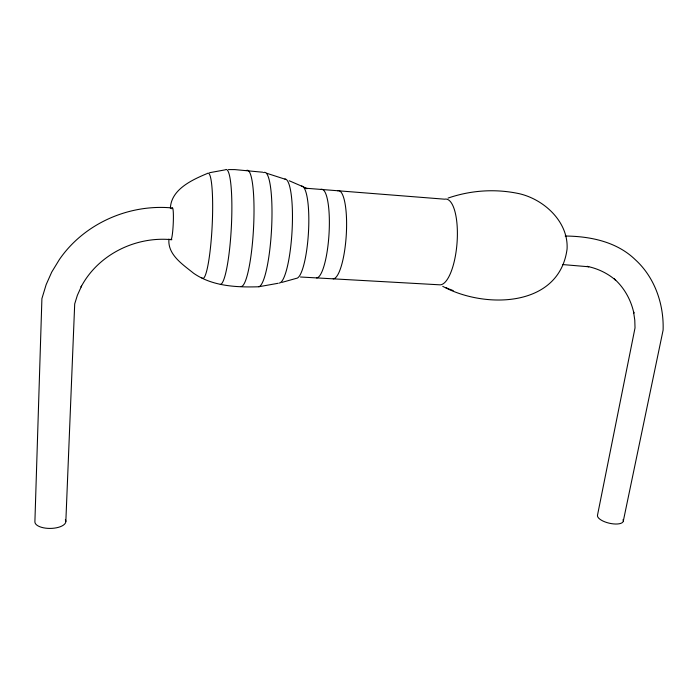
<?xml version="1.0" encoding="UTF-8"?>
<svg xmlns="http://www.w3.org/2000/svg" width="698" height="698" viewBox="0 0 698 698"><rect width="100%" height="100%" fill="white"/><g stroke="black" fill="none" stroke-linecap="round" stroke-linejoin="round"><path stroke-width="1.05" d="M65.839 521.485L74.703 303.883L77.373 295.298L81.509 286.145L81.047 286.983C98.017 254.526 135.813 236.011 171.865 239.728M170.391 208.292C171.027 189.341 192.308 179.752 207.454 173.436A52.716 6.622 -87.1 0 1 212.061 227.679A52.716 6.622 -87.1 0 1 201.87 277.76M623.323 521.005L663.1 330.137C663.999 304.145 654.715 277.246 635.154 259.569C616.596 241.63 590.159 236.264 565.188 236.029M448.055 198.084C471.063 190.188 495.641 188.565 519.46 193.739C544.283 199.549 568.608 221.973 567.073 249.038C559.307 307.87 484.421 309.048 442.724 286.311M209.566 172.703L225.314 169.823A57.524 8.106 -87 0 1 231.492 224.067A57.524 8.106 -87 0 1 220.341 284.426M281.905 282.402L296.371 278.345A46.216 9.536 -86.6 0 0 308.481 232.085A46.216 9.536 -86.6 0 0 301.545 186.069M278.118 283.283L258.888 286.73M228.455 169.579L234.851 169.605L262.78 172.223M300.463 277.001L440.019 284.836A42.988 14.213 -85.7 0 0 457.207 240.321A42.988 14.213 -85.7 0 0 444.635 199.192L305.733 188.224M562.693 264.568L588.78 266.776L587.07 266.348C597.584 268.468 607.522 273.188 615.653 280.212L614.327 278.93C624.344 287.855 631.079 300.088 633.871 313.166L633.548 311.77L634.779 320.077L635.023 327.886L597.479 515.316A13.236 5.122 13.1 0 0 611.308 523.613A13.236 5.122 13.1 0 0 623.052 519.582M172.266 207.96C129.043 203.799 84.109 223.508 59.391 259.516L51.731 272.08L46.147 284.636L41.906 298.613L34.9 521.676A15.478 6.762 -0.9 0 0 52.158 528.351A15.478 6.762 -0.9 0 0 65.333 519.748M305.462 188.32L307.085 188.687L303.586 186.985M266.645 173.252L285.543 179.351M289.225 180.756L303.176 186.794M445.891 287.663L449.076 288.963M449.87 289.269L453.185 290.621M168.951 239.039C167.398 254.726 183.016 264.629 193.634 273.276C212.497 286.328 236.395 287.436 258.469 286.782A57.297 9.973 -86.8 0 0 271.67 226.789A57.297 9.973 -86.8 0 0 263.626 172.633M171.891 208.781A15.897 1.536 -87.3 0 1 173.27 222.95A15.897 1.536 -87.3 0 1 170.644 239.301M320.827 189.411A44.402 9.938 -86.5 0 1 329.151 231.588A44.402 9.938 -86.5 0 1 316.578 277.909M337.474 190.728A44.21 10.531 -86.4 0 1 346.391 232.757A44.21 10.531 -86.4 0 1 333.182 278.842M246.35 170.582A58.178 9.257 -86.9 0 1 253.662 225.515A58.178 9.257 -86.9 0 1 241.203 286.494M284.88 178.993A52.106 9.99 -86.7 0 1 292.069 230.82A52.106 9.99 -86.7 0 1 279.2 283.03"/></g></svg>
